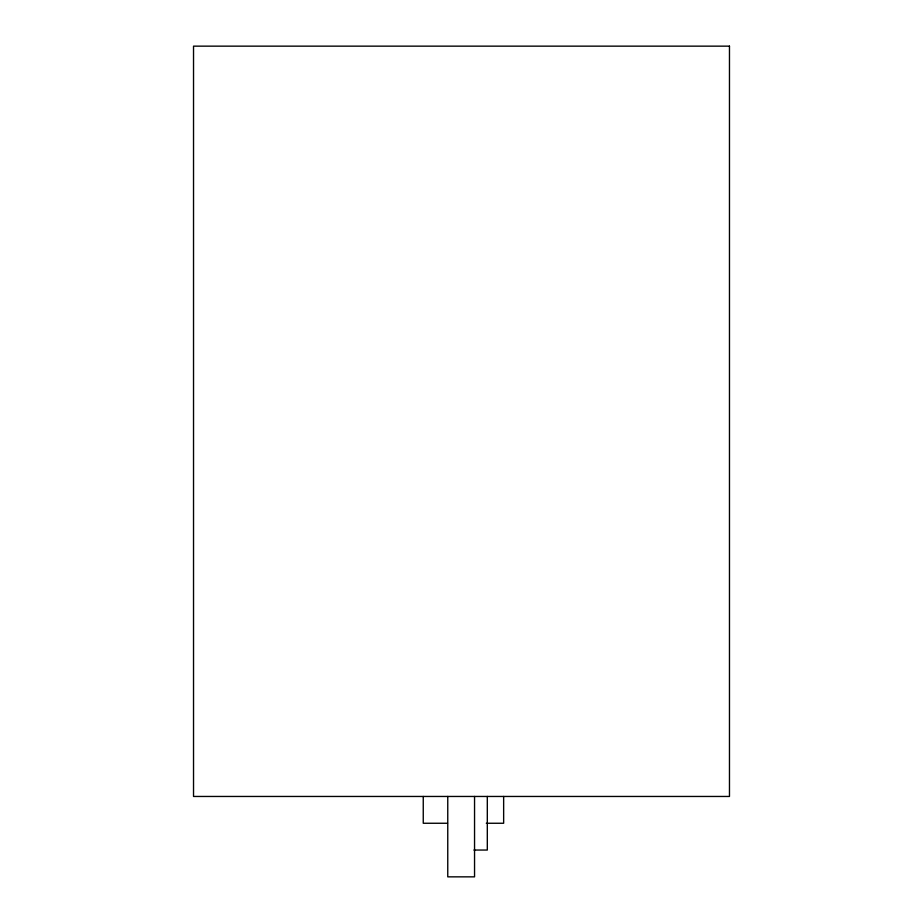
<?xml version="1.0" encoding="UTF-8"?>
<svg xmlns="http://www.w3.org/2000/svg" width="923" height="923" viewBox="0 0 923 923"><rect width="100%" height="100%" fill="white"/><g stroke="black" fill="none" stroke-linecap="round" stroke-linejoin="round"><path stroke-width="1.38" d="M447.505 823.258L423.253 823.258L423.253 796.457M486.317 823.258L503.646 823.258L503.646 796.457M473.914 850.048L487.309 850.048L487.309 796.457M474.549 796.457L474.549 876.85L447.759 876.85L447.759 796.457M729.47 46.15L193.53 46.15L193.53 796.457L729.47 796.457L729.47 46.15"/></g></svg>
